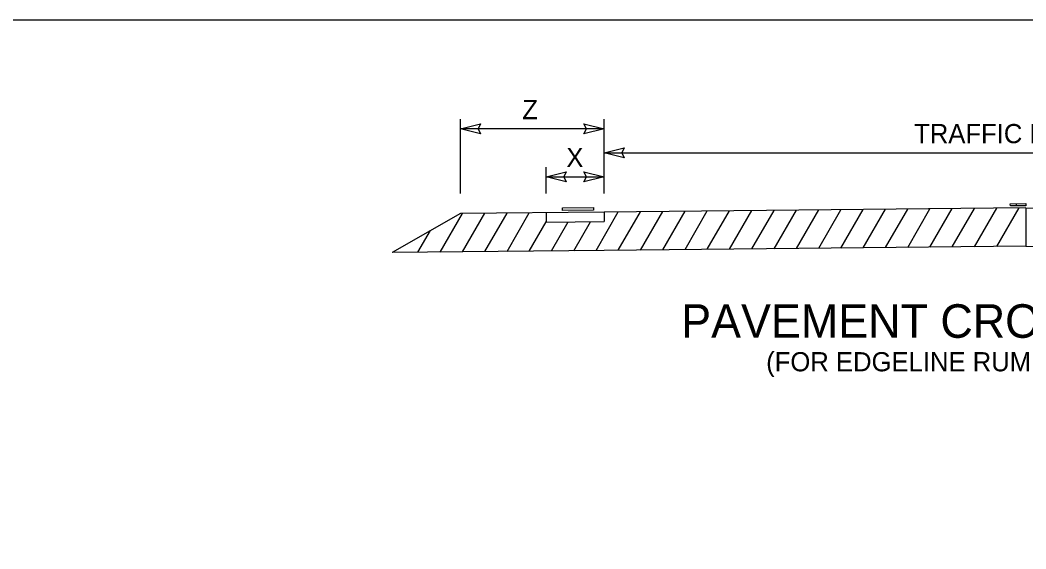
# Model space of a CAD drawing. Extents: x -5 to 1007, y -2 to 1000.
# Drawn here: x 14.76 to 27.46, y 18.32 to 24.99 of the extents above; entities that cross this region are included whole.
import ezdxf

# ---------------------------------------------------------------- set-up
doc = ezdxf.new("R2010")
doc.units = 0
doc.layers.add('Level 1', color=7, linetype='Continuous')

msp = doc.modelspace()

# ---------------------------------------------------------------- linework, layer by layer
at = {"layer": 'Level 1'}
for p, q in [((20.318, 22.803), (20.318, 23.741)), ((22.133, 23.62), (20.318, 23.62)), ((22.133, 22.803), (22.133, 23.741)), ((22.133, 23.317), (32.781, 23.317)), ((21.399, 22.803), (21.399, 23.136)), ((21.399, 23.015), (22.133, 23.015)), ((27.457, 22.622), (22.133, 22.569)), ((25.403, 22.117), (25.684, 22.604)), ((25.684, 22.12), (25.965, 22.607)), ((25.965, 22.123), (26.246, 22.61)), ((26.246, 22.126), (26.527, 22.612)), ((26.527, 22.128), (26.808, 22.615)), ((26.808, 22.131), (27.089, 22.618)), ((27.089, 22.134), (27.37, 22.621)), ((27.335, 22.675), (27.335, 22.645)), ((27.457, 22.622), (27.457, 22.138)), ((27.457, 22.622), (32.781, 22.569)), ((20.318, 22.55), (19.455, 22.058)), ((20.063, 22.064), (20.344, 22.551)), ((22.133, 22.569), (20.318, 22.55)), ((20.344, 22.067), (20.625, 22.553)), ((20.625, 22.069), (20.906, 22.556)), ((20.906, 22.072), (21.187, 22.559)), ((21.399, 22.561), (21.399, 22.44)), ((22.03, 22.084), (22.311, 22.57)), ((22.133, 22.569), (22.133, 22.448)), ((22.311, 22.086), (22.592, 22.573)), ((22.592, 22.089), (22.873, 22.576)), ((22.873, 22.092), (23.154, 22.579)), ((23.154, 22.095), (23.435, 22.582)), ((23.435, 22.098), (23.716, 22.584)), ((23.716, 22.1), (23.997, 22.587)), ((23.997, 22.103), (24.279, 22.59)), ((24.279, 22.106), (24.56, 22.593)), ((24.56, 22.109), (24.841, 22.596)), ((24.841, 22.112), (25.122, 22.598)), ((25.122, 22.114), (25.403, 22.601)), ((21.187, 22.075), (21.399, 22.443)), ((21.399, 22.44), (22.133, 22.448)), ((21.468, 22.078), (21.679, 22.443)), ((21.749, 22.081), (21.96, 22.446)), ((19.782, 22.061), (19.939, 22.334)), ((27.457, 22.138), (22.133, 22.085)), ((27.457, 22.138), (32.781, 22.085)), ((22.133, 22.085), (19.455, 22.058))]:
    msp.add_line(p, q, dxfattribs=at)
for points in [[(-2.713, -1.709), (41.287, -1.709), (41.287, 24.991), (-2.713, 24.991)], [(20.318, 23.62), (20.572, 23.683), (20.54, 23.62), (20.572, 23.556)], [(22.133, 23.62), (21.878, 23.556), (21.91, 23.62), (21.878, 23.683)], [(22.133, 23.317), (22.387, 23.381), (22.355, 23.317), (22.387, 23.254)], [(21.399, 23.015), (21.653, 23.078), (21.622, 23.015), (21.653, 22.951)], [(22.133, 23.015), (21.878, 22.951), (21.91, 23.015), (21.878, 23.078)], [(21.607, 22.62), (22, 22.624), (22, 22.591), (21.608, 22.588)], [(27.26, 22.674), (27.456, 22.676), (27.457, 22.648), (27.261, 22.646)]]:
    msp.add_lwpolyline(points, close=True, dxfattribs=at)

# ---------------------------------------------------------------- texts
for s, height, p in [('Z', 0.242, (21.099, 23.741)), ('TRAFFIC LANES', 0.242, (26.046, 23.438)), ('X', 0.242, (21.655, 23.136)), ('PAVEMENT CROSS-SECTION', 0.4235, (23.105, 20.981)), ('(FOR EDGELINE RUMBLE STRIPS)', 0.242, (24.178, 20.558))]:
    msp.add_text(s, height=height, dxfattribs=at).set_placement(p)

doc.saveas('drawing.dxf')
